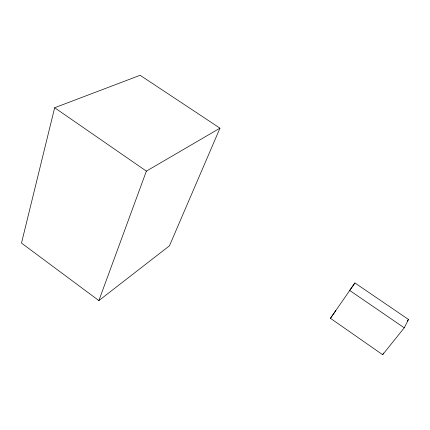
<?xml version="1.0" encoding="UTF-8"?>
<svg xmlns="http://www.w3.org/2000/svg" width="430" height="430" viewBox="0 0 430 430"><rect width="100%" height="100%" fill="white"/><g stroke="black" fill="none" stroke-linecap="round" stroke-linejoin="round"><path stroke-width="0.64" d="M54.658 107.736L21.5 243.074L98.879 300.586L169.441 245.836L219.977 128.172L140.121 75.288L54.658 107.736L146.372 171.129L219.977 128.172M98.879 300.586L146.372 171.129M404.243 327.816L408.5 319.479L354.917 282.956L349.697 290.46L404.243 327.816L382.652 354.712L330.439 318.308L354.917 282.956M382.652 354.712L383.549 353.008M330.439 318.308L335.814 310.573M407.242 321.049L408.5 319.479"/></g></svg>
